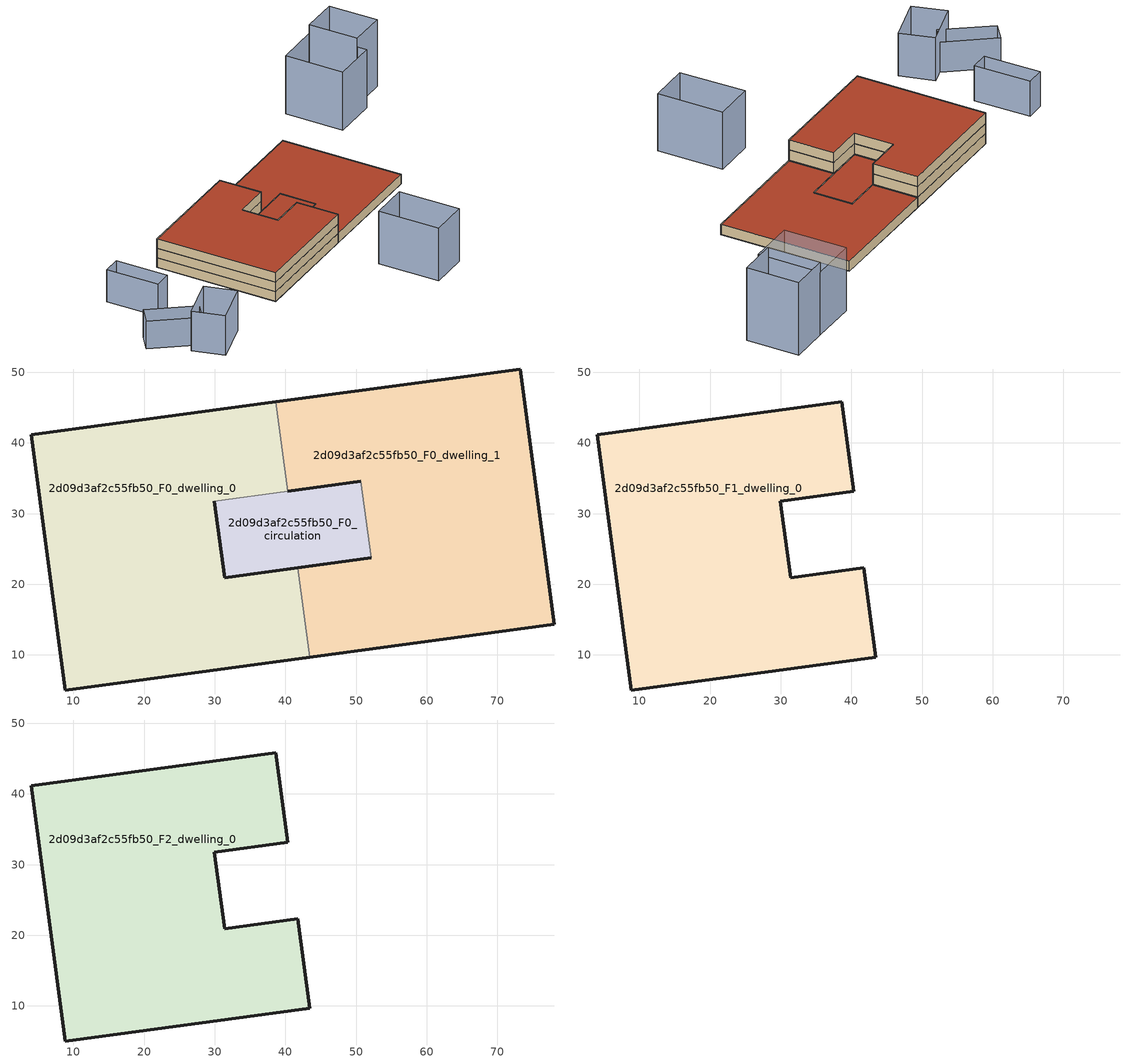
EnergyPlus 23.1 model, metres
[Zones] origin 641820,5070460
2d09d3af2c55fb50_F0_dwelling_0
 floor ground (EU_floor_Construction): 43.46,9.69 41.76,22.33 31.39,20.94 29.93,31.78 40.31,33.17 38.61,45.81 4.03,41.17 8.89,5.05 z0
 wall outside (EU_wall_Construction): 43.46,9.69 8.89,5.05 4.03,41.17 38.61,45.81 / 29.93,31.78 31.39,20.94 41.76,22.33 z0:3
 wall to 2d09d3af2c55fb50_F0_dwelling_1 (EU_wall_Construction): 38.61,45.81 40.31,33.17 / 41.76,22.33 43.46,9.69 z0:3
 wall to 2d09d3af2c55fb50_F0_circulation (EU_wall_Construction): 40.31,33.17 29.93,31.78 z0:3
2d09d3af2c55fb50_F0_dwelling_1
 floor ground (EU_floor_Construction): 78.04,14.34 73.19,50.46 38.61,45.81 40.31,33.17 50.68,34.56 52.14,23.73 41.76,22.33 43.46,9.69 z0
 wall outside (EU_wall_Construction): 41.76,22.33 52.14,23.73 / 38.61,45.81 73.19,50.46 78.04,14.34 43.46,9.69 / 50.68,34.56 40.31,33.17 z0:3
 wall to 2d09d3af2c55fb50_F0_circulation (EU_wall_Construction): 52.14,23.73 50.68,34.56 z0:3
 roof outside (EU_roof_Construction): 73.19,50.46 78.04,14.34 43.46,9.69 41.76,22.33 52.14,23.73 50.68,34.56 40.31,33.17 38.61,45.81 z3
2d09d3af2c55fb50_F0_circulation
 floor ground (EU_floor_Construction): 52.14,23.73 50.68,34.56 29.93,31.78 31.39,20.94 z0
 wall outside (EU_wall_Construction): 52.14,23.73 31.39,20.94 29.93,31.78 / 40.31,33.17 50.68,34.56 z0:3
 roof outside (EU_roof_Construction): 50.68,34.56 52.14,23.73 31.39,20.94 29.93,31.78 z3
2d09d3af2c55fb50_F1_dwelling_0
 floor to 2d09d3af2c55fb50_F0_dwelling_0 (EU_floor_Construction): 43.46,9.69 41.76,22.33 31.39,20.94 29.93,31.78 40.31,33.17 38.61,45.81 4.03,41.17 8.88,5.05 z3
 wall outside (EU_wall_Construction): 38.61,45.81 40.31,33.17 29.93,31.78 31.39,20.94 41.76,22.33 43.46,9.69 8.89,5.05 4.03,41.17 38.61,45.81 z3:6
2d09d3af2c55fb50_F2_dwelling_0
 floor to 2d09d3af2c55fb50_F1_dwelling_0 (EU_floor_Construction): 43.46,9.69 41.76,22.33 31.39,20.94 29.93,31.78 40.31,33.17 38.61,45.81 4.03,41.17 8.88,5.05 z6
 wall outside (EU_wall_Construction): 38.61,45.81 40.31,33.17 29.93,31.78 31.39,20.94 41.76,22.33 43.46,9.69 8.89,5.05 4.03,41.17 38.61,45.81 z6:9
 roof outside (EU_roof_Construction): 38.61,45.81 40.31,33.17 29.93,31.78 31.39,20.94 41.76,22.33 43.46,9.69 8.89,5.05 4.03,41.17 z9
shading: 52.57,-3.91 55.18,-22.07 / 55.18,-22.07 43.8,-23.71 / 43.8,-23.71 41.18,-5.55 / 41.18,-5.55 52.57,-3.91 z0:16.5; -9.05,4.37 -21.33,-0.8 / -21.33,-0.8 -25.06,8.04 / -25.06,8.04 -12.78,13.21 / -12.78,13.21 -9.05,4.37 z0:12.4; -16.66,11.58 -20.86,7.47 / -20.86,7.47 -31.49,18.37 / -31.49,18.37 -27.29,22.47 / -27.29,22.47 -16.66,11.58 z0:8.7; 101.84,62.72 104.14,45.32 / 104.14,45.32 91.04,43.59 / 91.04,43.59 88.73,60.98 / 88.73,60.98 101.84,62.72 z0:18.2; 101.76,62.67 112.75,64.18 / 112.75,64.18 114.75,49.67 / 114.75,49.67 103.75,48.16 / 103.75,48.16 101.76,62.67 z0:21; -13.15,42.1 -10.85,26.58 / -10.85,26.58 -16.05,25.82 / -16.05,25.82 -18.34,41.33 / -18.34,41.33 -13.15,42.1 z0:10.1
[Building]
EU S2 Campaign: North Axis=0; Terrain=City; Solar Distribution=FullExterior
[Site:Location]
Lyon-Bron: Latitude=45.75; Longitude=5; Time Zone=1; Elevation=198
[SizingPeriod:WeatherFileDays]
AnnualSizingPeriod: Begin Month=1; Begin Day of Month=1; End Month=12; End Day of Month=31; Day of Week for Start Day=Monday; Use Weather File Daylight Saving Period=No; Use Weather File Rain and Snow Indicators=No
[MATERIAL]
EU_InternalMass_Material: Roughness=MediumRough; Thickness=0.1; Conductivity=1; Density=1800; Specific Heat=900; Thermal Absorptance=0.9; Solar Absorptance=0.7; Visible Absorptance=0.7
[MATERIAL:NOMASS] Roughness=MediumRough; Thermal Absorptance=0.9; Solar Absorptance=0.7; Visible Absorptance=0.7
Name | Thermal Resistance
EU_wall_NoMass | 0.87146
EU_roof_NoMass | 0.842276
EU_floor_NoMass | 0.496999
[CONSTRUCTION]
EU_wall_Construction: EU_wall_NoMass
EU_roof_Construction: EU_roof_NoMass
EU_floor_Construction: EU_floor_NoMass
EU_InternalMass_Construction: EU_InternalMass_Material
[ZONE] Type=1; Multiplier=1; Ceiling Height=autocalculate; Floor Area=autocalculate; Part of Total Floor Area=Yes
Name | Volume
2d09d3af2c55fb50_F0_dwelling_0 | 3471.08
2d09d3af2c55fb50_F1_dwelling_0; 2d09d3af2c55fb50_F2_dwelling_0 | 3471.07
2d09d3af2c55fb50_F0_dwelling_1 | 3471.04
2d09d3af2c55fb50_F0_circulation | 686.59
[INTERNALMASS] Construction=EU_InternalMass_Construction
Name | Zone or ZoneList | Surface Area
2d09d3af2c55fb50_F0_dwelling_0_EU_InternalMass | 2d09d3af2c55fb50_F0_dwelling_0 | 1157.04
2d09d3af2c55fb50_F0_dwelling_1_EU_InternalMass | 2d09d3af2c55fb50_F0_dwelling_1 | 1157.04
2d09d3af2c55fb50_F1_dwelling_0_EU_InternalMass | 2d09d3af2c55fb50_F1_dwelling_0 | 2543.72
2d09d3af2c55fb50_F2_dwelling_0_EU_InternalMass | 2d09d3af2c55fb50_F2_dwelling_0 | 2543.72
[OTHEREQUIPMENT] Fuel Type=Electricity; Design Level Calculation Method=Watts/Area; Power per Zone Floor Area=1; Fraction Latent=0; Fraction Radiant=0; Fraction Lost=0; Carbon Dioxide Generation Rate=0; EndUse Subcategory=EU_Step8_InternalGains
Name | Zone or ZoneList or Space or SpaceList | Schedule
EU_Step8_InternalGain_2d09d3af2c55fb50_F0_dwelling_0_f000 | 2d09d3af2c55fb50_F0_dwelling_0 | EU_Step8_GainSchedule_2d09d3af2c55fb50_F0_dwelling_0_f000
EU_Step8_InternalGain_2d09d3af2c55fb50_F0_dwelling_1_f000 | 2d09d3af2c55fb50_F0_dwelling_1 | EU_Step8_GainSchedule_2d09d3af2c55fb50_F0_dwelling_1_f000
EU_Step8_InternalGain_2d09d3af2c55fb50_F1_dwelling_0_f000 | 2d09d3af2c55fb50_F1_dwelling_0 | EU_Step8_GainSchedule_2d09d3af2c55fb50_F1_dwelling_0_f000
EU_Step8_InternalGain_2d09d3af2c55fb50_F2_dwelling_0_f000 | 2d09d3af2c55fb50_F2_dwelling_0 | EU_Step8_GainSchedule_2d09d3af2c55fb50_F2_dwelling_0_f000
[ZONEINFILTRATION:DESIGNFLOWRATE]
EU_Circulation_Infiltration_2d09d3af2c55fb50_F0_circulation: Zone or ZoneList or Space or SpaceList=2d09d3af2c55fb50_F0_circulation; Schedule=EU_AlwaysOn; Design Flow Rate Calculation Method=Flow/Area; Flow Rate per Floor Area=0.0005; Constant Term Coefficient=1; Temperature Term Coefficient=0; Velocity Term Coefficient=0; Velocity Squared Term Coefficient=0
[ZONEVENTILATION:DESIGNFLOWRATE] Schedule=EU_AlwaysOn; Design Flow Rate Calculation Method=AirChanges/Hour; Air Changes per Hour=0.425; Ventilation Type=Natural; Fan Pressure Rise=0; Fan Total Efficiency=1; Constant Term Coefficient=1; Temperature Term Coefficient=0; Velocity Term Coefficient=0; Velocity Squared Term Coefficient=0; Minimum Indoor Temperature=-100; Maximum Indoor Temperature=100; Delta Temperature=-100; Minimum Outdoor Temperature=-100; Maximum Outdoor Temperature=100; Maximum Wind Speed=40
Name | Zone or ZoneList or Space or SpaceList
EU_ConstantAir_2d09d3af2c55fb50_F0_dwelling_0 | 2d09d3af2c55fb50_F0_dwelling_0
EU_ConstantAir_2d09d3af2c55fb50_F0_dwelling_1 | 2d09d3af2c55fb50_F0_dwelling_1
EU_ConstantAir_2d09d3af2c55fb50_F1_dwelling_0 | 2d09d3af2c55fb50_F1_dwelling_0
EU_ConstantAir_2d09d3af2c55fb50_F2_dwelling_0 | 2d09d3af2c55fb50_F2_dwelling_0
[HVACTEMPLATE:THERMOSTAT] Constant Heating Setpoint=20; Constant Cooling Setpoint=50
EU_HeatOnly_2d09d3af2c55fb50_F0_dwelling_0; EU_HeatOnly_2d09d3af2c55fb50_F0_dwelling_1; EU_HeatOnly_2d09d3af2c55fb50_F1_dwelling_0; EU_HeatOnly_2d09d3af2c55fb50_F2_dwelling_0
[HVACTEMPLATE:ZONE:IDEALLOADSAIRSYSTEM] System Availability Schedule=EU_AlwaysOn; Maximum Heating Supply Air Temperature=50; Minimum Cooling Supply Air Temperature=13; Maximum Heating Supply Air Humidity Ratio=0.0156; Minimum Cooling Supply Air Humidity Ratio=0.0077; Heating Limit=NoLimit; Cooling Limit=NoLimit; Heating Availability Schedule=EU_AlwaysOn; Cooling Availability Schedule=EU_CoolingOff; Dehumidification Control Type=ConstantSensibleHeatRatio; Cooling Sensible Heat Ratio=0.7; Dehumidification Setpoint=60; Humidification Control Type=None; Humidification Setpoint=30; Outdoor Air Method=None; Outdoor Air Flow Rate per Person=0.00944; Outdoor Air Flow Rate per Zone Floor Area=0; Outdoor Air Flow Rate per Zone=0; Demand Controlled Ventilation Type=None; Outdoor Air Economizer Type=NoEconomizer; Heat Recovery Type=None; Sensible Heat Recovery Effectiveness=0.7; Latent Heat Recovery Effectiveness=0.65
Name | Template Thermostat
2d09d3af2c55fb50_F0_dwelling_0 | EU_HeatOnly_2d09d3af2c55fb50_F0_dwelling_0
2d09d3af2c55fb50_F0_dwelling_1 | EU_HeatOnly_2d09d3af2c55fb50_F0_dwelling_1
2d09d3af2c55fb50_F1_dwelling_0 | EU_HeatOnly_2d09d3af2c55fb50_F1_dwelling_0
2d09d3af2c55fb50_F2_dwelling_0 | EU_HeatOnly_2d09d3af2c55fb50_F2_dwelling_0
[SIZING:ZONE] Zone Cooling Design Supply Air Temperature Input Method=SupplyAirTemperature; Zone Cooling Design Supply Air Temperature=13; Zone Heating Design Supply Air Temperature Input Method=SupplyAirTemperature; Zone Heating Design Supply Air Temperature=50; Zone Cooling Design Supply Air Humidity Ratio=0.008; Zone Heating Design Supply Air Humidity Ratio=0.008; Cooling Design Air Flow Method=DesignDay; Cooling Design Air Flow Rate=0; Cooling Minimum Air Flow per Zone Floor Area=0.000762; Cooling Minimum Air Flow=0; Cooling Minimum Air Flow Fraction=0.2; Heating Design Air Flow Method=DesignDay; Heating Design Air Flow Rate=0; Heating Maximum Air Flow per Zone Floor Area=0.002032; Heating Maximum Air Flow=0.141576; Heating Maximum Air Flow Fraction=0.3; Account for Dedicated Outdoor Air System=No; Dedicated Outdoor Air System Control Strategy=NeutralSupplyAir; Dedicated Outdoor Air Low Setpoint Temperature for Design=autosize; Dedicated Outdoor Air High Setpoint Temperature for Design=autosize; Zone Load Sizing Method=Sensible Load Only No Latent Load; Zone Latent Cooling Design Supply Air Humidity Ratio Input Method=HumidityRatioDifference; Zone Cooling Design Supply Air Humidity Ratio Difference=0.005; Zone Latent Heating Design Supply Air Humidity Ratio Input Method=HumidityRatioDifference; Zone Humidification Design Supply Air Humidity Ratio Difference=0.005
2d09d3af2c55fb50_F0_dwelling_0; 2d09d3af2c55fb50_F0_dwelling_1; 2d09d3af2c55fb50_F1_dwelling_0; 2d09d3af2c55fb50_F2_dwelling_0
[SCHEDULE:CONSTANT]
Name | Hourly Value
EU_AlwaysOn | 1
EU_CoolingOff | 0
[SCHEDULE:FILE] Column Number=1; Rows to Skip at Top=0; Number of Hours of Data=8760; Column Separator=Comma; Interpolate to Timestep=No; Minutes per Item=60; Adjust Schedule for Daylight Savings=Yes
Name | File
EU_Step8_GainSchedule_2d09d3af2c55fb50_F0_dwelling_0_f000 | ../../schedules/2d09d3af2c55fb50/2d09d3af2c55fb50_F0_dwelling_0_f000_gain.csv
EU_Step8_GainSchedule_2d09d3af2c55fb50_F0_dwelling_1_f000 | ../../schedules/2d09d3af2c55fb50/2d09d3af2c55fb50_F0_dwelling_1_f000_gain.csv
EU_Step8_GainSchedule_2d09d3af2c55fb50_F1_dwelling_0_f000 | ../../schedules/2d09d3af2c55fb50/2d09d3af2c55fb50_F1_dwelling_0_f000_gain.csv
EU_Step8_GainSchedule_2d09d3af2c55fb50_F2_dwelling_0_f000 | ../../schedules/2d09d3af2c55fb50/2d09d3af2c55fb50_F2_dwelling_0_f000_gain.csv
